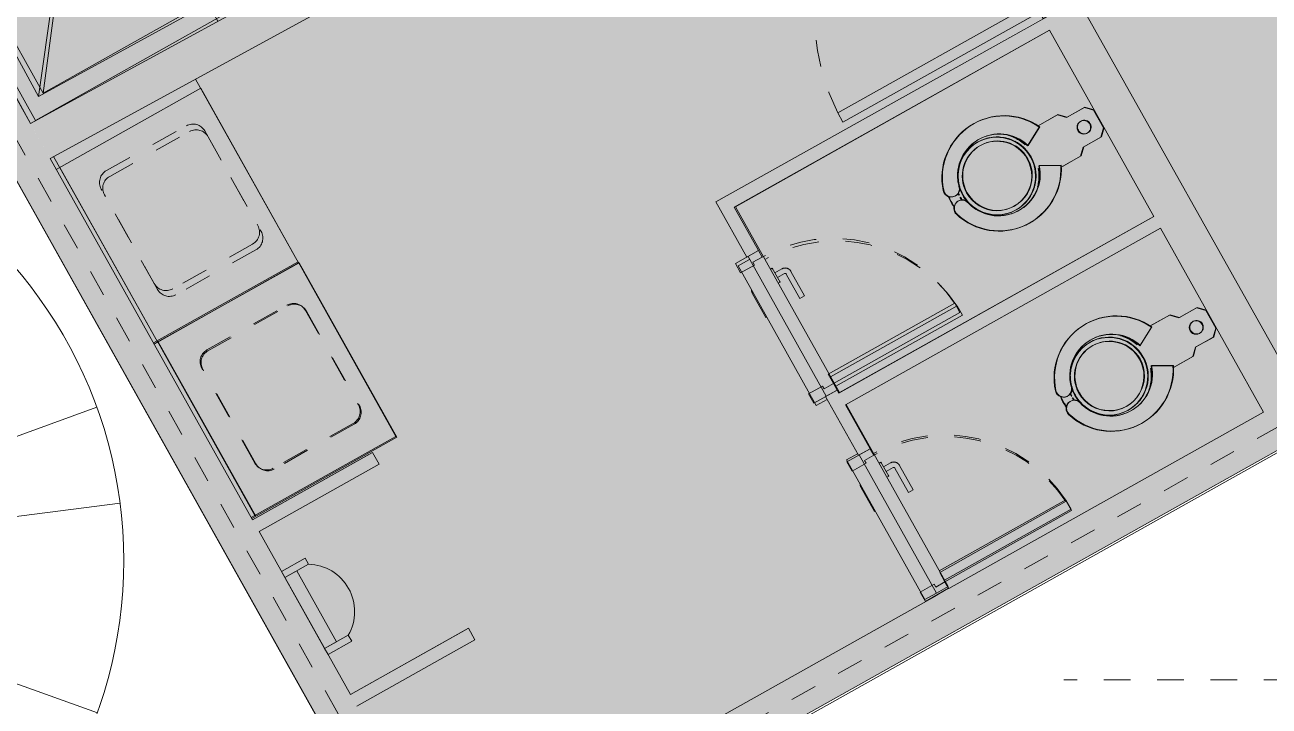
# Model space of a CAD drawing. Header units: metres. Extents: x -16.5 to 80.2, y 17.9 to 114.6.
# Drawn here: x -3.389 to 1.273, y 48.244 to 50.796 of the extents above; entities that cross this region are included whole.
import ezdxf

# ---------------------------------------------------------------- set-up
doc = ezdxf.new("R2010")
doc.units = ezdxf.units.M
for name, pattern in [('Dash dot dot', [0.020637, 0.00635, -0.004763, 0, -0.004763, 0, -0.004763]), ('LineaDiscontinua-1_5mm', [0.003, 0.0015, -0.0015]), ('LíneaDeRejilla', [0.021, 0.012, -0.003, 0.003, -0.003])]:
    doc.linetypes.add(name, pattern=pattern)
for name, color, linetype, lineweight in [('A-DETL-GENF', 92, 'Continuous', 5), ('A-MUEB', 31, 'Continuous', 5), ('A-MURO', 113, 'Continuous', 9), ('A-MURO-ACHU', 111, 'Continuous', 9), ('A-PISO', 51, 'Continuous', 9), ('A-PSAJ-ARBOL', 71, 'Continuous', 5), ('A-PUER', 31, 'Continuous', 5), ('A-PUER-MARC', 31, 'Continuous', 5), ('A-WALL', 113, 'Continuous', 18), ('H-HID-APAR', 6, 'Continuous', 5), ('Q-CASE', 31, 'Dash dot dot', 5), ('S-REJI', 1, 'Continuous', 5)]:
    doc.layers.add(name, color=color, linetype=linetype, lineweight=lineweight)

# ---------------------------------------------------------------- blocks, each defined once
blk = doc.blocks.new('Puerta-Batiente-ConVentanaSuperior - 900x2200-HojaConDilataciones_3_-1594236-Nivel 2')
at = {"layer": 'A-PUER'}
for p, q in [((-0.382, 0.919), (-0.422, 0.919)), ((-0.422, 0.919), (-0.422, 0.075)), ((-0.382, 0.075), (-0.382, 0.919))]:
    blk.add_line(p, q, dxfattribs=at)
at = {"layer": 'A-PUER', "linetype": 'LineaDiscontinua-1_5mm'}
blk.add_arc((-0.422, 0.075), 0.844, 360, 87.2835, dxfattribs=at)
blk = doc.blocks.new('M_Shower Stall-2D - M_Shower Stall-2D 80_100-V36-Nivel 2')
at = {"layer": 'H-HID-APAR'}
for p, q in [((0, 0), (0, 0.9993)), ((0.0559, 1), (0.2563, 1)), ((0.3082, 1), (0.7916, 1)), ((0.075, 0.925), (0.3711, 0.5289)), ((0.075, 0.075), (0.075, 0.925)), ((0.075, 0.925), (0.725, 0.925)), ((0.725, 0.925), (0.4289, 0.5289)), ((0.725, 0.925), (0.725, 0.075)), ((0.3724, 0.4724), (0.075, 0.075)), ((0.4276, 0.4724), (0.725, 0.075)), ((0.8, 0.3645), (0.8, 0)), ((0.725, 0.075), (0.075, 0.075))]:
    blk.add_line(p, q, dxfattribs=at)
for start, end in [(360, 180), (180, 360)]:
    blk.add_arc((0.4, 0.5), 0.04, start, end, dxfattribs=at)
blk = doc.blocks.new('Puerta-Batiente-HojaLisa - 600x1_400-V45-Nivel 2')
at = {"layer": 'A-PUER'}
for p, q in [((-0.272, -0.569), (-0.272, -0.025)), ((-0.232, -0.025), (-0.232, -0.569)), ((-0.232, -0.569), (-0.272, -0.569))]:
    blk.add_line(p, q, dxfattribs=at)
at = {"layer": 'A-PUER', "linetype": 'LineaDiscontinua-1_5mm'}
blk.add_arc((-0.272, -0.025), 0.544, 274.2167, 0, dxfattribs=at)
at = {"layer": 'A-PUER-MARC'}
for p, q in [((-0.3, 0.0282), (-0.3, 0.075)), ((-0.3, 0.075), (0.3, 0.075)), ((0.3, 0.075), (0.3, 0.025))]:
    blk.add_line(p, q, dxfattribs=at)
blk = doc.blocks.new('Manija-Horizontal-SinCerradura - 120-1041475-Nivel 2')
at = {"layer": 'A-PUER'}
for p, q in [((0.27, 0.063), (0.165, 0.063)), ((0.27, 0.063), (0.27, 0.043)), ((0.12, 0.008), (0.12, 0)), ((0.12, 0.008), (0.18, 0.008)), ((0.124, 0.008), (0.12, 0.008)), ((0.14, 0.038), (0.14, 0.008)), ((0.16, 0.008), (0.16, 0.038)), ((0.165, 0.043), (0.27, 0.043)), ((0.18, 0.008), (0.176, 0.008)), ((0.18, 0), (0.18, 0.008))]:
    blk.add_line(p, q, dxfattribs=at)
at = {"layer": 'A-PUER', "flags": 128}
for points in [[(0.165, 0.063), (0.164, 0.063), (0.163, 0.0629), (0.162, 0.0628), (0.161, 0.0627), (0.16, 0.0625), (0.1591, 0.0623), (0.1581, 0.062), (0.1571, 0.0617), (0.1562, 0.0614), (0.1553, 0.061), (0.1544, 0.0606), (0.1535, 0.0602), (0.1526, 0.0597), (0.1517, 0.0592), (0.1509, 0.0586), (0.1501, 0.0581), (0.1493, 0.0574), (0.1485, 0.0568), (0.1478, 0.0561), (0.1471, 0.0554), (0.1464, 0.0547), (0.1457, 0.0539), (0.1451, 0.0531), (0.1445, 0.0523), (0.144, 0.0515), (0.1434, 0.0507), (0.143, 0.0498), (0.1425, 0.0489), (0.1421, 0.048), (0.1417, 0.0471), (0.1414, 0.0461), (0.141, 0.0452), (0.1408, 0.0442), (0.1406, 0.0432), (0.1404, 0.0422), (0.1402, 0.0413), (0.1401, 0.0403), (0.14, 0.0393), (0.14, 0.0383), (0.14, 0.038)], [(0.16, 0.038), (0.16, 0.0382), (0.16, 0.0384), (0.16, 0.0386), (0.1601, 0.0388), (0.1601, 0.039), (0.1601, 0.0392), (0.1602, 0.0394), (0.1603, 0.0396), (0.1603, 0.0398), (0.1604, 0.0399), (0.1605, 0.0401), (0.1606, 0.0403), (0.1607, 0.0405), (0.1608, 0.0407), (0.1609, 0.0408), (0.161, 0.041), (0.1611, 0.0411), (0.1612, 0.0413), (0.1614, 0.0414), (0.1615, 0.0416), (0.1617, 0.0417), (0.1618, 0.0419), (0.162, 0.042), (0.1621, 0.0421), (0.1623, 0.0422), (0.1625, 0.0423), (0.1626, 0.0424), (0.1628, 0.0425), (0.163, 0.0426), (0.1632, 0.0427), (0.1634, 0.0427), (0.1636, 0.0428), (0.1638, 0.0428), (0.164, 0.0429), (0.1642, 0.0429), (0.1643, 0.043), (0.1645, 0.043), (0.1647, 0.043), (0.1649, 0.043), (0.165, 0.043)]]:
    blk.add_lwpolyline(points, dxfattribs=at)
blk = doc.blocks.new('Manija-Horizontal-SinCerradura - 120-V15-Nivel 2')
at = {"layer": 'A-PUER'}
for p in [(0.165, -0.063), (0.27, -0.0601)]:
    blk.add_line(p, (0.27, -0.063), dxfattribs=at)
at = {"layer": 'A-PUER', "flags": 128}
blk.add_lwpolyline([(0.1532, -0.06), (0.1541, -0.0605), (0.155, -0.0609), (0.1559, -0.0613), (0.1569, -0.0616), (0.1578, -0.062), (0.1588, -0.0622), (0.1598, -0.0624), (0.1608, -0.0626), (0.1617, -0.0628), (0.1627, -0.0629), (0.1637, -0.063), (0.1647, -0.063), (0.165, -0.063)], dxfattribs=at)
blk = doc.blocks.new('Puerta-Batiente-HojaLisa - 600x1_400-V46-Nivel 2')
at = {"layer": 'A-PUER'}
for p, q in [((-0.272, -0.569), (-0.272, -0.025)), ((-0.232, -0.025), (-0.232, -0.569)), ((-0.232, -0.569), (-0.272, -0.569))]:
    blk.add_line(p, q, dxfattribs=at)
at = {"layer": 'A-PUER', "linetype": 'LineaDiscontinua-1_5mm'}
blk.add_arc((-0.272, -0.025), 0.544, 274.2167, 0, dxfattribs=at)
at = {"layer": 'A-PUER-MARC'}
for p, q in [((-0.3, 0.025), (-0.3, 0.075)), ((-0.3, 0.075), (0.3, 0.075)), ((0.3, 0.075), (0.3, 0.0277))]:
    blk.add_line(p, q, dxfattribs=at)
blk = doc.blocks.new('M_Water Closet - Flush Valve - Floor Mounted - Public - 6_1 Lpf-V49-Nivel 2')
at = {"layer": 'H-HID-APAR'}
for p, q in [((-0.0381, 0), (-0.0635, -0.0254)), ((-0.0635, -0.0254), (-0.0635, -0.1016)), ((0.0635, -0.0254), (0.0381, 0)), ((0.0635, -0.1016), (0.0635, -0.0254)), ((-0.0635, -0.1016), (-0.0889, -0.127)), ((-0.0889, -0.127), (-0.0889, -0.2127)), ((0.0889, -0.127), (0.0635, -0.1016)), ((0.0889, -0.2127), (0.0889, -0.127)), ((-0.0429, -0.281), (-0.0825, -0.2088)), ((0.0826, -0.2088), (0.0429, -0.281)), ((-0.0063, -0.5968), (-0.0127, -0.5964))]:
    blk.add_line(p, q, dxfattribs=at)
at = {"layer": 'H-HID-APAR', "flags": 128}
for points in [[(-0.1113, -0.3249), (-0.1072, -0.3211), (-0.1025, -0.3169), (-0.0975, -0.3129), (-0.0924, -0.3091), (-0.0872, -0.3055), (-0.0818, -0.3021), (-0.0763, -0.299), (-0.0707, -0.296), (-0.065, -0.2933), (-0.0591, -0.2908), (-0.0532, -0.2886), (-0.0508, -0.2877)], [(0.0508, -0.2877), (0.0568, -0.2899), (0.0627, -0.2923), (0.0684, -0.2949), (0.0741, -0.2978), (0.0797, -0.3008), (0.0851, -0.3041), (0.0904, -0.3076), (0.0955, -0.3114), (0.1005, -0.3153), (0.1054, -0.3194), (0.11, -0.3237)], [(0.0142, -0.5962), (0.0089, -0.5967), (0.0025, -0.5969)]]:
    blk.add_lwpolyline(points, dxfattribs=at)
at = {"layer": 'H-HID-APAR'}
for centre, radius, start, end in [((0, -0.0635), 0.0254, 360, 180), ((0, -0.0635), 0.0254, 180, 360), ((0.0187, -0.4177), 0.2322, 115.8609, 252.5741), ((-0.0187, -0.4177), 0.2322, 287.4259, 64.1391), ((0.0024, -0.4294), 0.1552, 106.9633, 257.0367), ((0, -0.4382), 0.146, 0, 180), ((0, -0.4366), 0.1302, 90, 270), ((0, -0.4382), 0.1461, 118.1189, 123.4335), ((0, -0.4382), 0.1461, 104.0429, 108.5788), ((0, -0.4366), 0.1302, 270, 90), ((-0.0024, -0.4294), 0.1552, 282.9633, 73.0367), ((0, -0.4382), 0.146, 71.4212, 75.9571), ((0, -0.4382), 0.146, 56.5665, 61.8811), ((0, -0.4382), 0.1461, 146.5915, 151.9011), ((0, -0.4382), 0.1461, 132.2685, 137.754), ((0, -0.4382), 0.146, 42.246, 47.2199), ((0, -0.4382), 0.146, 28.0989, 33.4085), ((0, -0.4382), 0.1461, 161.4419, 165.9707), ((0, -0.4382), 0.1461, 14.0293, 18.5581), ((0, -0.4382), 0.1461, 180, 238.3584), ((0, -0.4382), 0.146, 301.6416, 0), ((0, -0.4382), 0.1461, 240.6149, 251.1591), ((-0.0416, -0.61), 0.0307, 252.5741, 72.5741), ((0, -0.4382), 0.146, 255.8551, 284.1449), ((0.0416, -0.61), 0.0307, 107.4259, 287.4259), ((0, -0.4382), 0.146, 288.8409, 299.3851), ((0, -0.4382), 0.1968, 263.5978, 276.4022)]:
    blk.add_arc(centre, radius, start, end, dxfattribs=at)
blk = doc.blocks.new('M_Water Closet - Flush Valve - Floor Mounted - Public - 6_1 Lpf-V50-Nivel 2')
at = {"layer": 'H-HID-APAR'}
for p, q in [((-0.0381, 0), (-0.0635, -0.0254)), ((-0.0635, -0.0254), (-0.0635, -0.1016)), ((0.0635, -0.0254), (0.0381, 0)), ((0.0635, -0.1016), (0.0635, -0.0254)), ((-0.0635, -0.1016), (-0.0889, -0.127)), ((-0.0889, -0.127), (-0.0889, -0.2127)), ((0.0889, -0.127), (0.0635, -0.1016)), ((0.0889, -0.2127), (0.0889, -0.127)), ((-0.0429, -0.281), (-0.0825, -0.2088)), ((0.0826, -0.2088), (0.0429, -0.281))]:
    blk.add_line(p, q, dxfattribs=at)
at = {"layer": 'H-HID-APAR', "flags": 128}
for points in [[(-0.1113, -0.3249), (-0.1072, -0.3211), (-0.1025, -0.3169), (-0.0975, -0.3129), (-0.0924, -0.3091), (-0.0872, -0.3055), (-0.0818, -0.3021), (-0.0763, -0.299), (-0.0707, -0.296), (-0.065, -0.2933), (-0.0591, -0.2908), (-0.0532, -0.2886), (-0.0508, -0.2877)], [(0.0508, -0.2877), (0.0568, -0.2899), (0.0627, -0.2923), (0.0684, -0.2949), (0.0741, -0.2978), (0.0797, -0.3008), (0.0851, -0.3041), (0.0904, -0.3076), (0.0955, -0.3114), (0.1005, -0.3153), (0.1054, -0.3194), (0.11, -0.3237)], [(-0.0043, -0.5968), (-0.0063, -0.5968), (-0.0127, -0.5964)], [(0.0142, -0.5962), (0.0089, -0.5967), (0.0025, -0.5969)]]:
    blk.add_lwpolyline(points, dxfattribs=at)
at = {"layer": 'H-HID-APAR'}
for centre, radius, start, end in [((0, -0.0635), 0.0254, 360, 180), ((0, -0.0635), 0.0254, 180, 360), ((0.0187, -0.4177), 0.2322, 115.8609, 252.5741), ((-0.0187, -0.4177), 0.2322, 287.4259, 64.1391), ((0.0024, -0.4294), 0.1552, 106.9633, 257.0367), ((0, -0.4382), 0.146, 0, 180), ((0, -0.4366), 0.1302, 90, 270), ((0, -0.4382), 0.1461, 118.1189, 123.4335), ((0, -0.4382), 0.1461, 105.1419, 108.5788), ((0, -0.4366), 0.1302, 270, 90), ((-0.0024, -0.4294), 0.1552, 282.9633, 73.0367), ((0, -0.4382), 0.146, 71.4212, 75.9571), ((0, -0.4382), 0.146, 56.5665, 61.8811), ((0, -0.4382), 0.1461, 146.5915, 151.9011), ((0, -0.4382), 0.1461, 132.2685, 137.754), ((0, -0.4382), 0.146, 42.246, 47.7315), ((0, -0.4382), 0.146, 28.0989, 33.4085), ((0, -0.4382), 0.1461, 161.4419, 165.9707), ((0, -0.4382), 0.1461, 14.0293, 18.5581), ((0, -0.4382), 0.1461, 180, 238.3584), ((0, -0.4382), 0.146, 301.6416, 0), ((0, -0.4382), 0.1461, 240.6149, 251.1591), ((-0.0416, -0.61), 0.0307, 252.5741, 72.5741), ((0, -0.4382), 0.146, 255.8551, 284.1449), ((0.0416, -0.61), 0.0307, 107.4259, 287.4259), ((0, -0.4382), 0.146, 288.8409, 299.3851), ((0, -0.4382), 0.1968, 263.5978, 276.4022)]:
    blk.add_arc(centre, radius, start, end, dxfattribs=at)
blk = doc.blocks.new('M_Vanity Counter Top w Square Sink Hole - 600mm Depth-V51-Nivel 2')
at = {"layer": 'A-MUEB'}
for p, q in [((-1.2687, -0.0036), (-1.2687, -0.625)), ((-1.2687, -0.0191), (-0.5187, -0.0191)), ((-0.5187, -0.625), (-0.5187, -0.0036)), ((-1.2687, -0.625), (-0.5187, -0.625))]:
    blk.add_line(p, q, dxfattribs=at)
at = {"layer": 'Q-CASE'}
for p, q in [((-1.0969, -0.115), (-0.6905, -0.115)), ((-1.1477, -0.5092), (-1.1477, -0.1658)), ((-0.6397, -0.1658), (-0.6397, -0.5092)), ((-0.6905, -0.56), (-1.0969, -0.56))]:
    blk.add_line(p, q, dxfattribs=at)
for centre, start, end in [((-1.0969, -0.1658), 90, 180), ((-0.6905, -0.1658), 360, 90), ((-1.0969, -0.5092), 180, 270), ((-0.6905, -0.5092), 270, 360)]:
    blk.add_arc(centre, 0.0508, start, end, dxfattribs=at)
blk = doc.blocks.new('M_RPC Tree - Deciduous - Scarlet Oak - 6 mts-V101-Nivel 2')
at = {"layer": 'A-PSAJ-ARBOL'}
for q in [(-0.2391, 1.6695), (-0.5395, 1.5979), (0.6341, 1.5628), (-0.8483, 1.4577), (1.0322, 1.3338), (-0.8525, 0.6744), (-0.8525, 0.561), (1.5855, 0.5751), (1.6727, 0.2154), (-0.8525, -0.9064), (-0.8525, -0.735), (-0.8525, -0.2561), (-0.2396, -1.6694), (0.9105, -1.4196), (1.1293, -1.2526), (1.5873, -0.5699)]:
    blk.add_line((0, 0), q, dxfattribs=at)
for start, end in [(360, 120.4524), (239.5476, 360)]:
    blk.add_arc((0, 0), 1.6865, start, end, dxfattribs=at)
blk = doc.blocks.new('Puerta-Batiente-HojaLisa - 900x2200-V88-Nivel 2')
at = {"layer": 'A-PUER'}
for p, q in [((-0.382, 0.919), (-0.422, 0.919)), ((-0.422, 0.919), (-0.422, 0.075)), ((-0.382, 0.075), (-0.382, 0.919)), ((-0.422, 0.075), (-0.382, 0.075))]:
    blk.add_line(p, q, dxfattribs=at)
at = {"layer": 'A-PUER', "linetype": 'LineaDiscontinua-1_5mm'}
blk.add_arc((-0.422, 0.075), 0.844, 360, 87.2835, dxfattribs=at)
at = {"layer": 'A-PUER-MARC', "lineweight": 9}
for p, q in [((-0.45, -0.025), (-0.45, 0.075)), ((-0.45, 0.075), (-0.422, 0.075)), ((-0.422, 0.075), (-0.422, 0.035)), ((0.422, 0.035), (0.422, 0.075)), ((0.422, 0.075), (0.45, 0.075)), ((0.45, 0.075), (0.45, -0.025)), ((-0.422, 0.035), (-0.41, 0.035)), ((-0.41, 0.035), (-0.41, -0.025)), ((0.41, 0.035), (0.422, 0.035)), ((0.41, -0.025), (0.41, 0.035)), ((-0.41, -0.025), (-0.45, -0.025)), ((0.45, -0.025), (0.41, -0.025))]:
    blk.add_line(p, q, dxfattribs=at)
blk = doc.blocks.new('Puerta-Batiente-HojaLisa - 600x1_400-V112-Nivel 2')
at = {"layer": 'A-PUER'}
for p, q in [((-0.272, -0.569), (-0.272, -0.025)), ((-0.272, -0.025), (-0.232, -0.025)), ((-0.232, -0.025), (-0.232, -0.569)), ((-0.232, -0.569), (-0.272, -0.569))]:
    blk.add_line(p, q, dxfattribs=at)
at = {"layer": 'A-PUER', "linetype": 'LineaDiscontinua-1_5mm'}
blk.add_arc((-0.272, -0.025), 0.544, 274.2167, 0, dxfattribs=at)
at = {"layer": 'A-PUER-MARC', "lineweight": 9}
for p, q in [((-0.26, 0.075), (-0.3, 0.075)), ((-0.3, 0.075), (-0.3, -0.025)), ((-0.26, 0.015), (-0.26, 0.075)), ((0.3, 0.075), (0.26, 0.075)), ((0.26, 0.075), (0.26, 0.015)), ((0.3, -0.025), (0.3, 0.075)), ((-0.272, -0.025), (-0.272, 0.015)), ((-0.272, 0.015), (-0.26, 0.015)), ((0.26, 0.015), (0.272, 0.015)), ((0.272, 0.015), (0.272, -0.025)), ((-0.3, -0.025), (-0.272, -0.025)), ((0.272, -0.025), (0.3, -0.025))]:
    blk.add_line(p, q, dxfattribs=at)
blk = doc.blocks.new('M_Water Closet - Flush Valve - Floor Mounted - Public - 6_1 Lpf-V125-Nivel 2')
at = {"layer": 'H-HID-APAR'}
for p, q in [((-0.0381, 0), (-0.0635, -0.0254)), ((-0.0635, -0.0254), (-0.0635, -0.1016)), ((0.0381, 0), (-0.0381, 0)), ((0.0635, -0.0254), (0.0381, 0)), ((0.0635, -0.1016), (0.0635, -0.0254)), ((-0.0635, -0.1016), (-0.0889, -0.127)), ((-0.0889, -0.127), (-0.0889, -0.2127)), ((0.0889, -0.127), (0.0635, -0.1016)), ((0.0889, -0.2127), (0.0889, -0.127)), ((-0.0429, -0.281), (-0.0825, -0.2088)), ((0.0826, -0.2088), (0.0429, -0.281)), ((-0.0063, -0.5968), (-0.0127, -0.5964))]:
    blk.add_line(p, q, dxfattribs=at)
at = {"layer": 'H-HID-APAR', "flags": 128}
for points in [[(-0.1113, -0.3249), (-0.1072, -0.3211), (-0.1025, -0.3169), (-0.0975, -0.3129), (-0.0924, -0.3091), (-0.0872, -0.3055), (-0.0818, -0.3021), (-0.0763, -0.299), (-0.0707, -0.296), (-0.065, -0.2933), (-0.0591, -0.2908), (-0.0532, -0.2886), (-0.0508, -0.2877)], [(0.0508, -0.2877), (0.0568, -0.2899), (0.0627, -0.2923), (0.0684, -0.2949), (0.0741, -0.2978), (0.0797, -0.3008), (0.0851, -0.3041), (0.0904, -0.3076), (0.0955, -0.3114), (0.1005, -0.3153), (0.1054, -0.3194), (0.11, -0.3237)], [(0.0142, -0.5962), (0.0089, -0.5967), (0.0025, -0.5969)]]:
    blk.add_lwpolyline(points, dxfattribs=at)
at = {"layer": 'H-HID-APAR'}
for centre, radius, start, end in [((0, -0.0635), 0.0254, 360, 180), ((0, -0.0635), 0.0254, 180, 360), ((0.0187, -0.4177), 0.2322, 115.8609, 252.5741), ((-0.0187, -0.4177), 0.2322, 287.4259, 64.1391), ((0.0024, -0.4294), 0.1552, 106.9633, 257.0367), ((0, -0.4382), 0.146, 0, 180), ((0, -0.4366), 0.1302, 90, 270), ((0, -0.4382), 0.1461, 118.1189, 123.4335), ((0, -0.4382), 0.1461, 104.0429, 108.5788), ((0, -0.4366), 0.1302, 270, 90), ((-0.0024, -0.4294), 0.1552, 282.9633, 73.0367), ((0, -0.4382), 0.146, 71.4212, 75.9571), ((0, -0.4382), 0.146, 56.5665, 61.8811), ((0, -0.4382), 0.1461, 146.5915, 151.9011), ((0, -0.4382), 0.1461, 132.2685, 137.754), ((0, -0.4382), 0.146, 42.246, 47.6771), ((0, -0.4382), 0.146, 28.0989, 33.4085), ((0, -0.4382), 0.1461, 161.4419, 165.9707), ((0, -0.4382), 0.1461, 14.0293, 18.5581), ((0, -0.4382), 0.1461, 180, 238.3584), ((0, -0.4382), 0.146, 301.6416, 0), ((0, -0.4382), 0.1461, 240.6149, 251.1591), ((-0.0416, -0.61), 0.0307, 252.5741, 72.5741), ((0, -0.4382), 0.146, 255.8551, 282.9276), ((0.0416, -0.61), 0.0307, 107.4259, 287.4259), ((0, -0.4382), 0.146, 288.8409, 299.3851), ((0, -0.4382), 0.1968, 263.5978, 276.4022)]:
    blk.add_arc(centre, radius, start, end, dxfattribs=at)
blk = doc.blocks.new('M_Water Closet - Flush Valve - Floor Mounted - Public - 6_1 Lpf-V126-Nivel 2')
at = {"layer": 'H-HID-APAR'}
for p, q in [((-0.0381, 0), (-0.0635, -0.0254)), ((-0.0635, -0.0254), (-0.0635, -0.1016)), ((0.0381, 0), (-0.0381, 0)), ((0.0635, -0.0254), (0.0381, 0)), ((0.0635, -0.1016), (0.0635, -0.0254)), ((-0.0635, -0.1016), (-0.0889, -0.127)), ((-0.0889, -0.127), (-0.0889, -0.2127)), ((0.0889, -0.127), (0.0635, -0.1016)), ((0.0889, -0.2127), (0.0889, -0.127)), ((-0.0429, -0.281), (-0.0825, -0.2088)), ((0.0826, -0.2088), (0.0429, -0.281))]:
    blk.add_line(p, q, dxfattribs=at)
at = {"layer": 'H-HID-APAR', "flags": 128}
for points in [[(-0.1113, -0.3249), (-0.1072, -0.3211), (-0.1025, -0.3169), (-0.0975, -0.3129), (-0.0924, -0.3091), (-0.0872, -0.3055), (-0.0818, -0.3021), (-0.0763, -0.299), (-0.0707, -0.296), (-0.065, -0.2933), (-0.0591, -0.2908), (-0.0532, -0.2886), (-0.0508, -0.2877)], [(0.0508, -0.2877), (0.0568, -0.2899), (0.0627, -0.2923), (0.0684, -0.2949), (0.0741, -0.2978), (0.0797, -0.3008), (0.0851, -0.3041), (0.0904, -0.3076), (0.0955, -0.3114), (0.1005, -0.3153), (0.1054, -0.3194), (0.11, -0.3237)], [(-0.0021, -0.5969), (-0.0063, -0.5968), (-0.0127, -0.5964)], [(0.0142, -0.5962), (0.0089, -0.5967), (0.0025, -0.5969)]]:
    blk.add_lwpolyline(points, dxfattribs=at)
at = {"layer": 'H-HID-APAR'}
for centre, radius, start, end in [((0, -0.0635), 0.0254, 360, 180), ((0, -0.0635), 0.0254, 180, 360), ((0.0187, -0.4177), 0.2322, 115.8609, 252.5741), ((-0.0187, -0.4177), 0.2322, 287.4259, 64.1391), ((0.0024, -0.4294), 0.1552, 106.9633, 257.0367), ((0, -0.4382), 0.146, 0, 180), ((0, -0.4366), 0.1302, 90, 270), ((0, -0.4382), 0.1461, 118.1189, 123.4335), ((0, -0.4382), 0.1461, 104.0429, 108.5788), ((0, -0.4366), 0.1302, 270, 90), ((-0.0024, -0.4294), 0.1552, 282.9633, 73.0367), ((0, -0.4382), 0.146, 71.4212, 75.9571), ((0, -0.4382), 0.146, 56.5665, 61.8811), ((0, -0.4382), 0.1461, 146.5915, 151.9011), ((0, -0.4382), 0.1461, 132.2685, 137.754), ((0, -0.4382), 0.146, 42.246, 47.7315), ((0, -0.4382), 0.1461, 28.0989, 33.4085), ((0, -0.4382), 0.1461, 161.4419, 165.9707), ((0, -0.4382), 0.1461, 14.0293, 18.5581), ((0, -0.4382), 0.1461, 180, 238.3584), ((0, -0.4382), 0.146, 301.6416, 0), ((0, -0.4382), 0.1461, 240.6149, 251.1591), ((-0.0416, -0.61), 0.0307, 252.5741, 72.5741), ((0, -0.4382), 0.146, 255.8551, 284.1449), ((0.0416, -0.61), 0.0307, 107.4259, 287.4259), ((0, -0.4382), 0.146, 288.8409, 299.3851), ((0, -0.4382), 0.1968, 263.5978, 276.4022)]:
    blk.add_arc(centre, radius, start, end, dxfattribs=at)
blk = doc.blocks.new('M_Vanity Counter Top w Square Sink Hole - 600mm Depth-V129-Nivel 2')
at = {"layer": 'A-MUEB'}
for p, q in [((-1.2687, -0.0036), (-1.2687, -0.625)), ((-1.2687, -0.0191), (-0.4718, -0.0191)), ((-1.2687, -0.625), (-0.4787, -0.625))]:
    blk.add_line(p, q, dxfattribs=at)
at = {"layer": 'Q-CASE'}
for p, q in [((-1.0719, -0.115), (-0.6655, -0.115)), ((-1.1227, -0.5092), (-1.1227, -0.1658)), ((-0.6147, -0.1658), (-0.6147, -0.5092)), ((-0.6655, -0.56), (-1.0719, -0.56))]:
    blk.add_line(p, q, dxfattribs=at)
for centre, start, end in [((-1.0719, -0.1658), 90, 180), ((-0.6655, -0.1658), 360, 90), ((-1.0719, -0.5092), 180, 270), ((-0.6655, -0.5092), 270, 360)]:
    blk.add_arc(centre, 0.0508, start, end, dxfattribs=at)
blk = doc.blocks.new('M_Vanity Counter Top w Square Sink Hole - 600mm Depth-V130-Nivel 2')
at = {"layer": 'A-MUEB'}
for p, q in [((-1.2687, -0.0018), (-1.2687, -0.625)), ((-1.2687, -0.0191), (-0.5187, -0.0191)), ((-0.5187, -0.625), (-0.5187, -0.0018)), ((-1.2687, -0.625), (-0.5187, -0.625))]:
    blk.add_line(p, q, dxfattribs=at)
at = {"layer": 'Q-CASE'}
for p, q in [((-1.0969, -0.115), (-0.6905, -0.115)), ((-1.1477, -0.5092), (-1.1477, -0.1658)), ((-0.6397, -0.1658), (-0.6397, -0.5092)), ((-0.6905, -0.56), (-1.0969, -0.56))]:
    blk.add_line(p, q, dxfattribs=at)
for centre, start, end in [((-1.0969, -0.1658), 90, 180), ((-0.6905, -0.1658), 360, 90), ((-1.0969, -0.5092), 180, 270), ((-0.6905, -0.5092), 270, 360)]:
    blk.add_arc(centre, 0.0508, start, end, dxfattribs=at)
blk = doc.blocks.new('M_Shower Stall-2D - M_Shower Stall-2D 80_100-1614627-Nivel 2')
at = {"layer": 'H-HID-APAR'}
for p, q in [((0, 0), (0, -1)), ((0.752, 0), (0.208, 0)), ((0.8, -0.0255), (0.8, 0)), ((0.3724, -0.4724), (0.075, -0.075)), ((0.725, -0.075), (0.075, -0.075)), ((0.075, -0.075), (0.075, -0.925)), ((0.4276, -0.4724), (0.725, -0.075)), ((0.725, -0.925), (0.725, -0.075)), ((0.075, -0.925), (0.3711, -0.5289)), ((0.725, -0.925), (0.4289, -0.5289)), ((0.075, -0.925), (0.725, -0.925)), ((0, -1), (0.7947, -1))]:
    blk.add_line(p, q, dxfattribs=at)
for start, end in [(0, 180), (180, 0)]:
    blk.add_arc((0.4, -0.5), 0.04, start, end, dxfattribs=at)
blk = doc.blocks.new('M_Urinal-2D - M_Urinal-2D-V115-Nivel 2')
at = {"layer": 'H-HID-APAR'}
for p, q in [((-0.2869, 0.075), (-0.2869, 0.1766)), ((-0.2869, 0.1766), (-0.2615, 0.1766)), ((-0.2615, 0.1766), (-0.2615, 0.075)), ((0.0692, 0.1766), (0.0433, 0.1766)), ((0.0433, 0.1766), (0.0433, 0.075)), ((0.0692, 0.075), (0.0692, 0.1766)), ((0.0433, 0.1258), (-0.2615, 0.1258)), ((-0.2615, 0.1258), (-0.2615, 0.075)), ((0.0433, 0.075), (0.0433, 0.1258)), ((-0.2615, 0.075), (-0.2869, 0.075)), ((-0.2615, 0.075), (0.0433, 0.075)), ((0.0433, 0.075), (0.0692, 0.075))]:
    blk.add_line(p, q, dxfattribs=at)
blk.add_arc((-0.1091, 0.0862), 0.1772, 30.6701, 149.3299, dxfattribs=at)

msp = doc.modelspace()

# ---------------------------------------------------------------- hatches: boundary and pattern name
at = {"layer": 'A-DETL-GENF'}
h = msp.add_hatch(color=254, dxfattribs=at)
h.paths.add_polyline_path([(2.2039, 47.6436), (8.542, 51.1964), (9.2159, 49.994), (10.8351, 50.9017), (10.8351, 52.4818), (16.9634, 55.9169), (17.3662, 55.9154), (17.3663, 54.6169), (19.1662, 54.6169), (19.1681, 55.9169), (29.6162, 55.9158), (29.6166, 54.6169), (31.4162, 54.6169), (31.4177, 55.9169), (47.3615, 55.9158), (47.3616, 54.6169), (49.1615, 54.6169), (49.1615, 55.9169), (51.039, 55.9171), (51.0366, 72.1527), (49.7086, 74.5218), (54.2865, 77.0957), (54.2865, 80.6577), (53.939, 80.463), (53.9265, 80.4853), (53.1644, 80.0453), (53.1644, 80.0453), (53.1471, 80.0353), (53.154, 80.0229), (52.1102, 79.4367), (51.7469, 79.2269), (49.8147, 82.674), (48.739, 82.0686), (51.4108, 77.3164), (51.3995, 77.3099), (51.4108, 77.2898), (49.8237, 76.4001), (48.2224, 75.4756), (48.211, 75.4961), (42.0177, 72.0245), (42.0423, 71.9805), (41.9115, 71.9072), (41.8868, 71.9512), (31.2011, 65.9612), (31.2059, 65.9526), (28.4843, 64.427), (28.4662, 64.4594), (21.8377, 60.7437), (21.8607, 60.7028), (19.1565, 59.1871), (19.1335, 59.228), (19.1219, 59.2218), (18.4977, 60.3327), (17.1569, 59.5803), (17.7921, 58.4449), (8.6765, 53.3352), (8.04, 54.4707), (6.4699, 53.5905), (7.1063, 52.4551), (2.5119, 49.8804), (2.5085, 49.8865), (2.4976, 49.8804), (-0.1047, 54.5229), (-0.8872, 54.0843), (-0.8745, 54.0617), (-1.1446, 53.9103), (-0.7032, 53.126), (-0.6967, 53.1296), (0.1168, 51.6783), (0.1128, 51.676), (0.5543, 50.8917), (0.5569, 50.8932), (1.4566, 49.2882), (1.3237, 49.2137), (2.197, 47.6558)], flags=0)
h.paths.add_polyline_path([(44.0365, 57.7169), (20.1191, 57.7169), (47.9523, 73.3171), (49.2262, 71.0513), (49.1615, 71.0149), (49.1614, 57.7169), (44.0391, 57.7169)], flags=0)
h.paths.add_polyline_path([(43.6888, 73.1332), (45.2153, 73.9889), (44.6286, 75.0357), (43.102, 74.18), (43.6644, 73.1767)], flags=0)
h = msp.add_hatch(color=7, dxfattribs=at)
h.paths.add_polyline_path([(-1.8027, 47.6332), (1.2524, 49.3457), (0.8661, 50.0348), (-0.3146, 49.3729), (-0.2219, 49.2082), (-0.2654, 49.1837), (-0.3891, 49.4035), (-0.3455, 49.428), (-0.3391, 49.4165), (0.8417, 50.0784), (0.4505, 50.7762), (-0.7315, 50.1137), (-0.6398, 49.9509), (-0.6834, 49.9263), (-0.7996, 50.1328), (0.5534, 50.8932), (0.1128, 51.676), (-0.014, 51.6049), (-0.2297, 51.9897), (-0.4125, 51.8873), (-0.437, 51.9309), (-0.2541, 52.0333), (-0.7542, 52.9255), (-1.462, 52.5292), (-0.936, 51.5941), (-1.9158, 51.0487), (-3.2953, 50.296), (-2.5361, 48.9416), (-2.0865, 49.1937), (-2.062, 49.1501), (-2.5117, 48.898), (-2.1694, 48.2874), (-1.7273, 48.5353), (-1.7028, 48.4916), (-2.1449, 48.2438), (-1.8108, 47.6477)], flags=0)
h.paths.add_polyline_path([(1.4566, 49.2882), (1.4566, 49.2885), (1.4565, 49.2883)], flags=0)
h.paths.add_polyline_path([(-3.3686, 50.4269), (-1.9006, 51.2279), (-2.4255, 52.1616), (-0.7032, 53.126), (-1.1446, 53.9103), (-1.2676, 53.8413), (-1.3758, 54.0343), (-2.6052, 53.3452), (-2.6385, 53.4044), (-2.5949, 53.4289), (-2.5861, 53.4132), (-1.4002, 54.0779), (-1.7914, 54.7758), (-2.9785, 54.1104), (-2.8892, 53.9518), (-2.9328, 53.9273), (-3.0484, 54.1327), (-3.0048, 54.1572), (-3.003, 54.154), (-1.8159, 54.8194), (-2.2071, 55.5173), (-2.0762, 55.5906), (-1.2101, 54.0455), (-0.9479, 54.1926), (-0.8872, 54.0843), (-0.1056, 54.5245), (-1.0462, 56.2024), (-3.6585, 54.7381), (-3.6438, 54.7119), (-5.2619, 53.8044), (-3.8824, 51.3434), (-3.7064, 51.4422), (-3.682, 51.3986), (-3.858, 51.2998), (-3.3752, 50.4385)], flags=0)
h.paths.add_polyline_path([(-2.6562, 50.8271), (-3.134, 51.677), (-3.0904, 51.7015), (-2.6126, 50.8516), (-2.6518, 50.8295)], flags=0)
h.paths.add_polyline_path([(-1.7199, 51.2125), (-1.0043, 51.6132), (-1.5056, 52.5048), (-2.2211, 52.1041), (-1.728, 51.227)], flags=0)
h.paths.add_polyline_path([(-3.1588, 51.6923), (-3.1832, 51.7359), (-2.9576, 51.8626), (-2.9331, 51.819), (-3.1413, 51.7021)], flags=0)
h.paths.add_polyline_path([(-4.5748, 54.3276), (-3.7025, 54.8166), (-3.7171, 54.8427), (-4.5894, 54.3537)], flags=0)
h.paths.add_polyline_path([(-3.3427, 54.6555), (-3.4378, 54.8246), (-3.3942, 54.8491), (-3.2991, 54.6801)], flags=0)
at = {"layer": 'A-MURO-ACHU'}
h = msp.add_hatch(color=256, dxfattribs=at)
h.paths.add_polyline_path([(1.2524, 49.3457), (1.3832, 49.419), (0.5569, 50.8932), (0.4261, 50.8198), (1.2113, 49.419)], flags=0)
h.paths.add_polyline_path([(-0.014, 51.6049), (0.1168, 51.6783), (-0.6967, 53.1296), (-0.8276, 53.0563), (-0.0551, 51.6783)], flags=0)
h.paths.add_polyline_path([(-1.2676, 53.8413), (-1.1368, 53.9147), (-2.0762, 55.5906), (-2.2071, 55.5173), (-1.2915, 53.8839)], flags=0)
for points in [[(-1.9335, 47.5598), (-1.8027, 47.6332), (-5.3355, 53.9356), (-5.4663, 53.8623), (-2.0591, 47.784)], [(-3.2953, 50.296), (-1.6954, 51.1689), (-1.7689, 51.2997), (-3.3686, 50.4269)], [(-0.7315, 50.1137), (0.4505, 50.7762), (0.4261, 50.8198), (-0.756, 50.1573)], [(-0.3146, 49.3729), (0.8661, 50.0348), (0.8417, 50.0784), (-0.3391, 49.4165)], [(-1.8602, 47.429), (1.4566, 49.2882), (1.3832, 49.419), (-1.9335, 47.5598)], [(-2.5117, 48.898), (-2.062, 49.1501), (-2.0865, 49.1937), (-2.5361, 48.9416)], [(-2.1449, 48.2438), (-1.7028, 48.4916), (-1.7273, 48.5353), (-2.1694, 48.2874)]]:
    msp.add_hatch(color=256, dxfattribs=at).paths.add_polyline_path(points, flags=0)
h = msp.add_hatch(color=256, dxfattribs=at)
h.paths.add_polyline_path([(-0.2654, 49.1837), (-0.2219, 49.2082), (-0.3455, 49.428), (-0.3891, 49.4035), (-0.3391, 49.3146)], flags=0)
h.paths.add_polyline_path([(-0.6834, 49.9263), (-0.6398, 49.9509), (-0.756, 50.1573), (-0.7996, 50.1328), (-0.756, 50.0553)], flags=0)

# ---------------------------------------------------------------- linework, layer by layer
at = {"layer": 'A-MURO'}
for p, q in [((0.4505, 50.7762), (-0.726, 50.1141)), ((-0.726, 50.1141), (-0.3367, 49.4188)), ((-0.3367, 49.4188), (0.8416, 50.0785)), ((-0.3863, 49.4051), (-0.6794, 49.9286)), ((-0.3118, 49.3745), (0.0704, 48.6918)), ((1.4603, 49.2815), (-1.8564, 47.4224)), ((-2.5361, 48.9416), (-2.1005, 49.1868)), ((0.0268, 48.6674), (-0.2631, 49.185)), ((0.0704, 48.6918), (0.0268, 48.6674)), ((-2.1694, 48.2874), (-1.7337, 48.5326))]:
    msp.add_line(p, q, dxfattribs=at)
at = {"layer": 'A-PISO'}
msp.add_line((-1.8591, 47.4247), (-4.6273, 52.3656), dxfattribs=at)
at = {"layer": 'A-WALL'}
for p, q in [((-5.4663, 53.8623), (-1.8602, 47.429)), ((-3.3686, 50.4269), (-3.858, 51.2998)), ((-1.9006, 51.2279), (-3.3686, 50.4269)), ((-3.2953, 50.296), (-1.6954, 51.1689)), ((0.5569, 50.8932), (-0.7996, 50.1328)), ((1.4566, 49.2882), (0.5569, 50.8932)), ((-0.7315, 50.1137), (0.4505, 50.7762)), ((0.4505, 50.7762), (0.8417, 50.0784)), ((-2.5361, 48.9416), (-3.2953, 50.296)), ((-0.7996, 50.1328), (-0.6834, 49.9263)), ((-0.6398, 49.9509), (-0.7315, 50.1137)), ((0.8417, 50.0784), (-0.3391, 49.4165)), ((-0.3146, 49.3729), (0.8661, 50.0348)), ((0.8661, 50.0348), (1.2524, 49.3457)), ((-0.6834, 49.9263), (-0.6398, 49.9509)), ((-0.3455, 49.428), (-0.3891, 49.4035)), ((-0.3391, 49.4165), (-0.3455, 49.428)), ((-0.3891, 49.4035), (-0.2654, 49.1837)), ((-0.2219, 49.2082), (-0.3146, 49.3729)), ((1.2524, 49.3457), (0.0729, 48.6845)), ((-1.8602, 47.429), (1.4566, 49.2882)), ((-2.0865, 49.1937), (-2.5361, 48.9416)), ((-2.062, 49.1501), (-2.0865, 49.1937)), ((-0.2654, 49.1837), (-0.2219, 49.2082)), ((-2.5117, 48.898), (-2.062, 49.1501)), ((-2.1694, 48.2874), (-2.5117, 48.898)), ((0.0724, 48.6853), (0.0288, 48.6608)), ((0.0729, 48.6845), (0.0724, 48.6853)), ((0.0293, 48.6601), (-1.8027, 47.6332)), ((0.0288, 48.6608), (0.0293, 48.6601)), ((-1.7273, 48.5353), (-2.1694, 48.2874)), ((-1.7028, 48.4916), (-1.7273, 48.5353)), ((-2.1449, 48.2438), (-1.7028, 48.4916))]:
    msp.add_line(p, q, dxfattribs=at)
at = {"layer": 'S-REJI', "linetype": 'LíneaDeRejilla'}
for p, q in [((-1.4326, 46.8196), (-4.4886, 52.2715)), ((2.5374, 49.98), (-2.9145, 46.924)), ((6.7534, 48.3419), (0.5034, 48.3419))]:
    msp.add_line(p, q, dxfattribs=at)

# ---------------------------------------------------------------- block references
at = {"layer": 'A-MUEB', "rotation": 119.2725903057568}
for name, p in [('M_Vanity Counter Top w Square Sink Hole - 600mm Depth-V129-Nivel 2', (-3.529, 50.7056)), ('M_Vanity Counter Top w Square Sink Hole - 600mm Depth-V51-Nivel 2', (-3.529, 50.7056)), ('M_Vanity Counter Top w Square Sink Hole - 600mm Depth-V51-Nivel 2', (-3.1644, 50.0552)), ('M_Vanity Counter Top w Square Sink Hole - 600mm Depth-V130-Nivel 2', (-3.1607, 50.0523))]:
    msp.add_blockref(name, p, dxfattribs=at)
at = {"layer": 'A-PSAJ-ARBOL'}
msp.add_blockref('M_RPC Tree - Deciduous - Scarlet Oak - 6 mts-V101-Nivel 2', (-4.7052, 48.7889), dxfattribs=at)
at = {"layer": 'A-PUER'}
for name, p, rotation in [('Puerta-Batiente-HojaLisa - 900x2200-V88-Nivel 2', (0.2714, 51.2491), 119.272590305757), ('Puerta-Batiente-ConVentanaSuperior - 900x2200-HojaConDilataciones_3_-1594236-Nivel 2', (0.2714, 51.2491), 119.2725903057572), ('Puerta-Batiente-HojaLisa - 600x1_400-V112-Nivel 2', (-0.5145, 49.6772), 119.3710762720159), ('Puerta-Batiente-HojaLisa - 600x1_400-V45-Nivel 2', (-0.505, 49.6683), 119.2462708577015), ('Manija-Horizontal-SinCerradura - 120-1041475-Nivel 2', (-0.6542, 49.9859), 299.2462708577013), ('Manija-Horizontal-SinCerradura - 120-V15-Nivel 2', (-0.6891, 49.9664), 299.2462708577015), ('Puerta-Batiente-HojaLisa - 600x1_400-V46-Nivel 2', (-0.098, 48.9413), 119.2462708577015), ('Puerta-Batiente-HojaLisa - 600x1_400-V112-Nivel 2', (-0.0965, 48.9345), 119.3710762720159), ('Manija-Horizontal-SinCerradura - 120-1041475-Nivel 2', (-0.2471, 49.2589), 299.2462708577013), ('Manija-Horizontal-SinCerradura - 120-V15-Nivel 2', (-0.282, 49.2394), 299.2462708577015)]:
    msp.add_blockref(name, p, dxfattribs=dict(at, rotation=rotation))
at = {"layer": 'H-HID-APAR'}
for name, p, rotation in [('M_Shower Stall-2D - M_Shower Stall-2D 80_100-V36-Nivel 2', (-3.3686, 50.4269), 28.6173471297181), ('M_Shower Stall-2D - M_Shower Stall-2D 80_100-1614627-Nivel 2', (-3.8389, 51.3105), 29.30867356485878), ('M_Water Closet - Flush Valve - Floor Mounted - Public - 6_1 Lpf-V125-Nivel 2', (0.6343, 50.4437), 299.2725903057568), ('M_Water Closet - Flush Valve - Floor Mounted - Public - 6_1 Lpf-V49-Nivel 2', (0.6363, 50.4448), 299.2725903057544), ('M_Water Closet - Flush Valve - Floor Mounted - Public - 6_1 Lpf-V126-Nivel 2', (1.0548, 49.6935), 299.2725903057568), ('M_Water Closet - Flush Valve - Floor Mounted - Public - 6_1 Lpf-V50-Nivel 2', (1.0568, 49.6946), 299.2725903057544), ('M_Urinal-2D - M_Urinal-2D-V115-Nivel 2', (-2.3527, 48.4611), 299.272590305757)]:
    msp.add_blockref(name, p, dxfattribs=dict(at, rotation=rotation))

doc.saveas('drawing.dxf')
